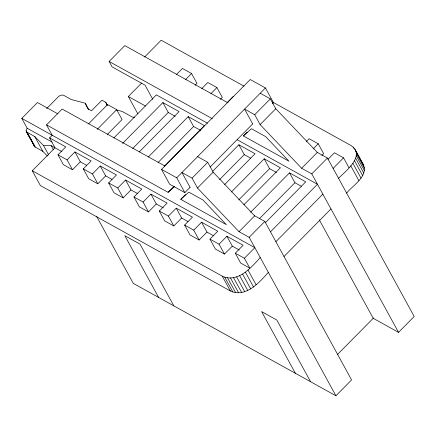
<?xml version="1.0" encoding="UTF-8"?>
<svg xmlns="http://www.w3.org/2000/svg" width="436" height="436" viewBox="0 0 436 436"><rect width="100%" height="100%" fill="white"/><g stroke="black" fill="none" stroke-linecap="round" stroke-linejoin="round"><path stroke-width="0.65" d="M47.464 156.061L42.837 151.341L34.826 146.828L26.209 131.241L26.236 129.792L27.206 128.266L21.8 118.39L37.458 102.536L57.917 113.889M34.231 145.112L34.221 145.597L26.111 130.789M338.521 178.275C345.192 171.62 365.886 155.668 351.165 145.613L272.555 102.002M346.631 193.083C352.599 185.327 369.401 176.057 362.877 163.702L354.768 148.894M46.657 108.569L59.029 96.105L62.026 94.972L63.661 95.321L71.259 99.533L85.265 103.218L88.835 109.73M268.347 272.358C259.376 282.43 245.79 298.055 230.371 290.965L40.401 185.573L32.291 170.765L54.991 147.771L49.59 137.896L52.2 135.258L46.521 124.887L62.174 109.033L164.781 165.958M152.829 99.386L145.046 85.167L112.117 66.899L109.142 61.465L124.8 45.611L227.995 102.863M144.638 56.985L161.189 40.221L243.969 86.143M72.496 169.751L67.09 159.876L74.916 151.951L80.322 161.821L72.496 169.751L63.378 164.694L57.972 154.818L65.798 146.888L49.59 137.896M88.573 123.829L107.55 104.613L116.668 109.67L122.075 119.546L107.365 134.435M137.798 113.807L128.337 96.52L141.618 83.063M97.217 129.367L116.668 109.67M97.828 183.807L92.421 173.931L100.247 166.002L105.654 175.877L97.828 183.807L88.71 178.749L83.303 168.874L91.129 160.944L74.916 151.951M113.91 137.874L156.361 94.879L207.487 123.241M176.286 74.703L182.455 68.457L191.573 73.515L196.979 83.39L195.137 85.254M122.549 143.422L162.873 102.58L179.082 111.572L139.231 151.935M185.589 79.575L191.573 73.515M132.697 148.491L168.28 112.455L162.873 102.58M123.154 197.857L117.747 187.981L125.579 180.057L130.985 189.927L123.154 197.857L114.036 192.799L108.629 182.924L116.461 174.994L100.247 166.002M201.797 88.573L207.781 82.508L216.905 87.565L222.305 97.441L220.463 99.304M148.349 156.993L188.199 116.635L204.413 125.628L164.563 165.985M210.915 93.631L216.905 87.565M158.028 162.541L193.606 126.505L188.199 116.635M148.485 211.912L143.079 202.037L150.91 194.107L156.317 203.983L148.485 211.912L139.367 206.849L133.961 196.979L141.793 189.05L125.579 180.057M227.129 102.624L233.113 96.563M190.08 187.3L184.831 192.614L169.637 184.183L161.527 169.375L250.242 79.526L265.442 87.958L273.552 102.771L272.598 103.735M184.831 192.614L176.727 177.806L265.442 87.958M46.521 124.887L168.105 192.341L173.795 186.575M173.817 225.962L168.41 216.087L176.242 208.163L181.643 218.033L173.817 225.962L164.694 220.905L159.293 211.029L167.119 203.1L150.91 194.107M207.732 162.285L213.139 172.16L254.684 215.831L264.815 221.455L351.574 379.925L335.922 395.779L249.158 237.309L239.026 231.69L197.481 188.014L192.074 178.139L207.732 162.285L197.601 156.666M270.353 98.863L275.759 108.738L317.31 152.409L327.441 158.034L414.2 316.503L398.542 332.357L311.784 173.888L301.652 168.269L260.107 124.592L254.7 114.717L270.353 98.863L260.221 93.244M210.114 167.015L252.564 124.02M180.771 199.366L188.804 192.14L202.991 200.01L226.36 224.66L180.771 199.366L185.513 194.565M243.392 135.945L251.425 128.718L265.611 136.588L288.986 161.238L243.392 135.945L247.19 132.103M212.768 171.163L238.863 144.741L255.071 153.734L224.709 184.483M197.481 188.014L213.139 172.16M260.107 124.592L275.759 108.738M219.597 179.599L244.269 154.611L238.863 144.741M199.143 240.013L193.742 230.143L201.568 222.213L206.975 232.088L199.143 240.013L190.025 234.955L184.619 225.085L192.45 217.155L176.242 208.163M231.456 191.944L264.194 158.791L280.403 167.784L243.871 204.784M238.759 199.895L269.595 168.667L264.194 158.791M224.475 254.068L219.068 244.193L226.9 236.268L232.306 246.138L224.475 254.068L215.357 249.011L209.95 239.135L217.782 231.205L201.568 222.213M306.345 141.52L309.108 138.719L318.226 143.776L323.632 153.652L321.79 155.516M250.618 212.245L289.52 172.847L305.734 181.839L265.41 222.676M313.157 148.91L318.226 143.776M239.026 231.69L254.684 215.831M301.652 168.269L317.31 152.409M259.344 218.752L294.927 182.717L289.52 172.847M249.158 237.309L264.815 221.455M311.784 173.888L327.441 158.034M235.282 253.185L244.4 258.248L249.806 268.118L240.688 263.061L235.282 253.185L243.108 245.261L226.9 236.268M327.986 159.298L334.434 152.769L343.552 157.832L348.958 167.702M244.4 258.248L254.837 247.675L21.8 118.39M270.489 231.821L317.457 184.254L237.206 139.733M333.115 168.4L343.552 157.832M32.291 170.765L222.267 276.157C237.68 283.242 251.267 267.622 260.243 257.551M275.895 241.697L322.863 194.129M284.005 256.504L330.973 208.937M337.322 354.659L373.598 317.92M168.105 192.341L174.504 186.581M134.631 117.311L132.359 117.071L122.222 111.447L116.494 109.943M26.716 132.021L34.727 136.528L43.518 145.499L51.192 145.662L61.945 151.624M254.7 114.717L244.569 109.098L252.673 123.911M109.142 61.465L212.343 118.717M168.28 112.455L175.223 116.308M193.606 126.505L200.555 130.364M244.269 154.611L250.635 158.148M269.595 168.667L276.544 172.52M294.927 182.717L301.298 186.254M128.337 96.52L145.515 106.052M107.381 105.278L105.757 102.313L101.959 100.204L91.522 110.777L87.723 108.668L85.265 103.218M192.074 178.139L181.943 172.52L190.052 187.333M161.527 169.375L176.727 177.806M398.542 332.357L373.216 318.307L319.288 219.809M27.206 128.266L52.124 142.092M80.322 161.821L86.693 165.358M105.654 175.877L112.025 179.409M130.985 189.927L137.351 193.464M156.317 203.983L163.26 207.836M181.643 218.033L188.014 221.57M206.975 232.088L213.346 235.62M232.306 246.138L239.25 249.992M57.972 154.818L67.09 159.876M83.303 168.874L92.421 173.931M108.629 182.924L117.747 187.981M133.961 196.979L143.079 202.037M159.293 211.029L168.41 216.087M184.619 225.085L193.742 230.143M209.95 239.135L219.068 244.193M335.922 395.779L133.28 283.362L96.721 216.583M362.109 162.802L362.877 163.702M26.209 131.241L34.826 146.828M355.776 150.965L363.886 165.773M353.231 147.09L353.879 148.273M356.261 153.249L364.365 168.056M356.212 155.685L364.322 170.498M355.64 158.224L363.749 173.032M354.544 160.802L362.654 175.61M352.926 163.364L361.035 178.177M350.784 165.854L358.893 180.662M310.59 381.729L276.805 320.019L261.605 311.587L295.39 373.298M247.975 269.971L256.085 284.779M245.43 272.233L253.534 287.041M242.634 274.14L250.738 288.954M239.664 275.683L247.773 290.49M236.59 276.833L244.7 291.64M233.494 277.574L241.604 292.387M230.437 277.901L238.547 292.709M227.499 277.781L235.609 292.594M224.753 277.209L232.862 292.016M222.267 276.157L230.371 290.965M173.806 305.843L140.021 244.133L124.827 235.702L158.611 297.412M51.192 145.662L53.465 149.81M43.518 145.499L48.707 154.976M34.727 136.528L42.837 151.341M27.13 132.315L35.24 147.123M34.313 146.055L34.515 146.469M105.757 102.313L107.125 105.343"/></g></svg>
